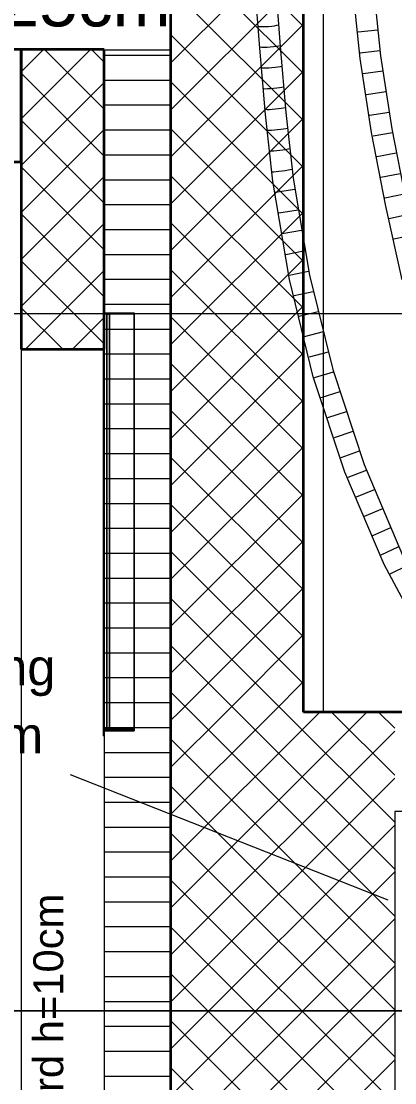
# Model space of a CAD drawing. Extents: x -982 to 937, y -179 to 616.
# Drawn here: x -537.4 to -514.9, y -10.7 to 53.2 of the extents above; entities that cross this region are included whole.
import ezdxf
from ezdxf.lldxf.tags import DXFTag

# ---------------------------------------------------------------- set-up
doc = ezdxf.new("R2010")
doc.units = 0
doc.layers.get('0').update_dxf_attribs({"lineweight": 13})
for name, color, linetype, lineweight in [('A-DETL-____-HDLN', 7, '_Verdeckte Linien_', 9), ('A-FLOR-____-MCUT', 7, 'Continuous', 35), ('A-FLOR-____-OVHD', 7, 'Strichpunkt - Fein', 9), ('A-WALL-____-MCUT', 7, 'Continuous', 35), ('A-WALL-____-PATT', 7, 'Continuous', 35), ('E-ELEC-EQPM-OTLN', 7, 'Continuous', 9), ('E-LITE-EQPM-OTLN', 7, 'Continuous', 9), ('S-COLS-____-MCUT', 7, 'Continuous', 35), ('S-COLS-____-OTLN', 7, 'Continuous', 9), ('S-GRID-____-OTLN', 7, 'Continuous', 5), ('Text', 7, 'Continuous', 5)]:
    doc.layers.add(name, color=color, linetype=linetype, lineweight=lineweight)
doc.layers.add('EL01_WAN_Röhre Boden', color=7, linetype='Continuous', lineweight=13, true_color=0xff6666)
doc.layers.add('EL01_WAN_Röhre Boden Typ', color=1, linetype='Continuous', lineweight=13, true_color=0xff0000)
doc.styles.get("Standard").update_dxf_attribs({"font": 'arial.ttf'})
tags = doc.linetypes.add('_Rasterlinie_', pattern=[0.375, 0.2, -0.05, 0.075, -0.05]).pattern_tags.tags
tags[10:11] = [DXFTag(74, 4), DXFTag(75, 0), DXFTag(340, '0'), DXFTag(46, 1.0), DXFTag(50, 0.0), DXFTag(44, 0.0), DXFTag(45, 0.0)]
tags[8:9] = [DXFTag(74, 4), DXFTag(75, 0), DXFTag(340, '0'), DXFTag(46, 1.0), DXFTag(50, 0.0), DXFTag(44, 0.0), DXFTag(45, 0.0)]
tags[6:7] = [DXFTag(74, 4), DXFTag(75, 0), DXFTag(340, '0'), DXFTag(46, 1.0), DXFTag(50, 0.0), DXFTag(44, 0.0), DXFTag(45, 0.0)]
tags[4:5] = [DXFTag(74, 4), DXFTag(75, 0), DXFTag(340, '0'), DXFTag(46, 1.0), DXFTag(50, 0.0), DXFTag(44, 0.0), DXFTag(45, 0.0)]
tags = doc.linetypes.add('_Verdeckte Linien_', pattern=[0.15, 0.1, -0.05]).pattern_tags.tags
tags[6:7] = [DXFTag(74, 4), DXFTag(75, 0), DXFTag(340, '0'), DXFTag(46, 1.0), DXFTag(50, 0.0), DXFTag(44, 0.0), DXFTag(45, 0.0)]
tags[4:5] = [DXFTag(74, 4), DXFTag(75, 0), DXFTag(340, '0'), DXFTag(46, 1.0), DXFTag(50, 0.0), DXFTag(44, 0.0), DXFTag(45, 0.0)]
tags = doc.linetypes.add('ACAD_ISO03W100', pattern=[30, 12, -18]).pattern_tags.tags
tags[6:7] = [DXFTag(74, 4), DXFTag(75, 0), DXFTag(340, '0'), DXFTag(46, 0.0), DXFTag(50, 0.0), DXFTag(44, 0.0), DXFTag(45, 0.0)]
tags[4:5] = [DXFTag(74, 4), DXFTag(75, 0), DXFTag(340, '0'), DXFTag(46, 0.0), DXFTag(50, 0.0), DXFTag(44, 0.0), DXFTag(45, 0.0)]
tags = doc.linetypes.add('Strichpunkt - Fein', pattern=[0.2, 0.1, -0.05, 0, -0.05]).pattern_tags.tags
tags[10:11] = [DXFTag(74, 4), DXFTag(75, 0), DXFTag(340, '0'), DXFTag(46, 1.0), DXFTag(50, 0.0), DXFTag(44, 0.0), DXFTag(45, 0.0)]
tags[8:9] = [DXFTag(74, 4), DXFTag(75, 0), DXFTag(340, '0'), DXFTag(46, 1.0), DXFTag(50, 0.0), DXFTag(44, 0.0), DXFTag(45, 0.0)]
tags[6:7] = [DXFTag(74, 4), DXFTag(75, 0), DXFTag(340, '0'), DXFTag(46, 1.0), DXFTag(50, 0.0), DXFTag(44, 0.0), DXFTag(45, 0.0)]
tags[4:5] = [DXFTag(74, 4), DXFTag(75, 0), DXFTag(340, '0'), DXFTag(46, 1.0), DXFTag(50, 0.0), DXFTag(44, 0.0), DXFTag(45, 0.0)]

# ---------------------------------------------------------------- blocks, each defined once
blk = doc.blocks.new('Referenz-A0UJ2GQRXE', base_point=(-954.019, -167.52))
at = {"layer": 'A-DETL-____-HDLN', "color": 0, "linetype": '_Verdeckte Linien_', "ltscale": 0.13}
for p, q in [((-449.259, -6.407), (-553.559, -6.407)), ((-547.559, -6.407), (-449.259, -6.407))]:
    blk.add_line(p, q, dxfattribs=at)
at = {"layer": 'A-FLOR-____-MCUT', "color": 0, "linetype": 'Continuous', "ltscale": 0.35}
for p, q in [((-537.359, 51.509), (-650.459, 51.509)), ((-537.359, 44.735), (-537.359, 51.509)), ((-650.459, 44.735), (-537.359, 44.735))]:
    blk.add_line(p, q, dxfattribs=at)
at = {"layer": 'A-FLOR-____-OVHD', "color": 0, "linetype": 'Strichpunkt - Fein', "ltscale": 0.13}
blk.add_line((-519.159, 11.593), (-519.159, 58.393), dxfattribs=at)
at = {"layer": 'A-WALL-____-MCUT', "color": 0, "linetype": 'Continuous', "ltscale": 0.35}
for p, q in [((-528.359, 222.793), (-528.359, -146.507)), ((-520.359, 11.593), (-520.359, 59.593)), ((-501.359, 11.593), (-520.359, 11.593))]:
    blk.add_line(p, q, dxfattribs=at)
at = {"layer": 'A-WALL-____-MCUT', "color": 0, "linetype": 'Continuous', "lineweight": 9, "ltscale": 0.13}
for p, q in [((-528.359, 51.455), (-532.359, 51.455)), ((-532.359, 51.455), (-532.359, -146.507))]:
    blk.add_line(p, q, dxfattribs=at)
at = {"layer": 'A-WALL-____-PATT', "color": 0, "linetype": 'Continuous', "lineweight": 9, "ltscale": 0.13}
for p, q in [((-520.359, 52.884), (-527.068, 59.593)), ((-528.359, 50.68), (-520.359, 58.68)), ((-520.359, 50.055), (-528.359, 58.055)), ((-528.359, 47.852), (-520.359, 55.852)), ((-520.359, 47.227), (-528.359, 55.227)), ((-528.359, 45.023), (-520.359, 53.023)), ((-520.359, 44.399), (-528.359, 52.399)), ((-528.359, 51.142), (-532.359, 51.142)), ((-528.359, 42.195), (-520.359, 50.195)), ((-528.359, 49.642), (-532.359, 49.642)), ((-520.359, 41.57), (-528.359, 49.57)), ((-528.359, 48.142), (-532.359, 48.142)), ((-528.359, 39.366), (-520.359, 47.366)), ((-520.359, 38.742), (-528.359, 46.742)), ((-528.359, 46.642), (-532.359, 46.642)), ((-528.359, 45.142), (-532.359, 45.142)), ((-528.359, 36.538), (-520.359, 44.538)), ((-528.359, 43.642), (-532.359, 43.642)), ((-520.359, 35.913), (-528.359, 43.913)), ((-528.359, 42.142), (-532.359, 42.142)), ((-528.359, 33.71), (-520.359, 41.71)), ((-520.359, 33.085), (-528.359, 41.085)), ((-528.359, 40.642), (-532.359, 40.642)), ((-528.359, 39.142), (-532.359, 39.142)), ((-528.359, 30.881), (-520.359, 38.881)), ((-520.359, 30.256), (-528.359, 38.256)), ((-528.359, 37.642), (-532.359, 37.642)), ((-528.359, 36.142), (-532.359, 36.142)), ((-528.359, 28.053), (-520.359, 36.053)), ((-520.359, 27.428), (-528.359, 35.428)), ((-528.359, 34.642), (-532.359, 34.642)), ((-528.359, 33.142), (-532.359, 33.142)), ((-528.359, 25.224), (-520.359, 33.224)), ((-520.359, 24.6), (-528.359, 32.6)), ((-528.359, 31.642), (-532.359, 31.642)), ((-528.359, 30.142), (-532.359, 30.142)), ((-528.359, 22.396), (-520.359, 30.396)), ((-520.359, 21.771), (-528.359, 29.771)), ((-528.359, 28.642), (-532.359, 28.642)), ((-528.359, 19.567), (-520.359, 27.567)), ((-528.359, 27.142), (-532.359, 27.142)), ((-520.359, 18.943), (-528.359, 26.943)), ((-528.359, 25.642), (-532.359, 25.642)), ((-528.359, 16.739), (-520.359, 24.739)), ((-528.359, 24.142), (-532.359, 24.142)), ((-520.359, 16.114), (-528.359, 24.114)), ((-528.359, 22.642), (-532.359, 22.642)), ((-528.359, 13.911), (-520.359, 21.911)), ((-528.359, 21.142), (-532.359, 21.142)), ((-520.359, 13.286), (-528.359, 21.286)), ((-528.359, 19.642), (-532.359, 19.642)), ((-527.848, 11.593), (-520.359, 19.082)), ((-528.359, 18.142), (-532.359, 18.142)), ((-521.494, 11.593), (-528.359, 18.457)), ((-528.359, 16.642), (-532.359, 16.642)), ((-525.02, 11.593), (-520.359, 16.254)), ((-524.323, 11.593), (-528.359, 15.629)), ((-528.359, 15.142), (-532.359, 15.142)), ((-528.359, 13.642), (-532.359, 13.642)), ((-527.151, 11.593), (-528.359, 12.801)), ((-522.191, 11.593), (-520.359, 13.425)), ((-528.359, 12.142), (-532.359, 12.142)), ((-528.359, 11.082), (-527.848, 11.593)), ((-528.359, 8.254), (-525.02, 11.593)), ((-528.359, 5.425), (-522.191, 11.593)), ((-528.359, 2.597), (-519.363, 11.593)), ((-528.359, -0.232), (-516.535, 11.593)), ((-514.859, -0.699), (-527.151, 11.593)), ((-514.859, 2.129), (-524.323, 11.593)), ((-514.859, 4.957), (-521.494, 11.593)), ((-514.859, 7.786), (-518.666, 11.593)), ((-514.859, 10.614), (-515.837, 11.593)), ((-528.359, 10.642), (-532.359, 10.642)), ((-528.359, -3.06), (-514.859, 10.44)), ((-514.859, -3.528), (-528.359, 9.972)), ((-528.359, 9.142), (-532.359, 9.142)), ((-528.359, 7.642), (-532.359, 7.642)), ((-528.359, -5.888), (-514.859, 7.612)), ((-514.859, -6.356), (-528.359, 7.144)), ((-528.359, 6.142), (-532.359, 6.142)), ((-528.359, 4.642), (-532.359, 4.642)), ((-528.359, -8.717), (-514.859, 4.783)), ((-514.859, -9.185), (-528.359, 4.315)), ((-528.359, 3.142), (-532.359, 3.142)), ((-528.359, -11.545), (-514.859, 1.955)), ((-528.359, 1.642), (-532.359, 1.642)), ((-514.859, -12.013), (-528.359, 1.487)), ((-528.359, 0.142), (-532.359, 0.142)), ((-528.359, -14.374), (-514.859, -0.874)), ((-528.359, -1.358), (-532.359, -1.358)), ((-514.859, -14.842), (-528.359, -1.342)), ((-528.359, -2.858), (-532.359, -2.858)), ((-528.359, -17.202), (-514.859, -3.702)), ((-528.359, -4.358), (-532.359, -4.358)), ((-514.859, -17.67), (-528.359, -4.17)), ((-528.359, -5.858), (-532.359, -5.858)), ((-528.359, -20.031), (-514.859, -6.531)), ((-514.859, -20.498), (-528.359, -6.998)), ((-528.359, -7.358), (-532.359, -7.358)), ((-528.359, -8.858), (-532.359, -8.858)), ((-528.359, -22.859), (-514.859, -9.359)), ((-514.859, -23.327), (-528.359, -9.827)), ((-528.359, -10.358), (-532.359, -10.358))]:
    blk.add_line(p, q, dxfattribs=at)
at = {"layer": 'E-ELEC-EQPM-OTLN', "color": 0, "linetype": 'Continuous', "ltscale": 0.13}
for p, q in [((-514.859, 5.593), (-514.859, -21.407)), ((-504.002, 5.593), (-514.859, 5.593))]:
    blk.add_line(p, q, dxfattribs=at)
at = {"layer": 'E-LITE-EQPM-OTLN', "color": 0, "linetype": 'Continuous', "ltscale": 0.13}
for p, q in [((-532.399, 35.945), (-532.359, 35.945)), ((-532.399, 35.945), (-532.359, 35.945)), ((-532.399, 35.945), (-532.399, 10.156)), ((-532.399, 35.55), (-532.399, 35.945)), ((-532.359, 35.945), (-532.359, 35.65)), ((-532.359, 10.156), (-532.359, 35.945)), ((-532.199, 35.55), (-532.399, 35.55)), ((-532.399, 35.55), (-532.399, 10.55)), ((-530.559, 35.55), (-532.399, 35.55)), ((-532.399, 10.55), (-532.399, 35.55)), ((-532.399, 35.55), (-532.399, 10.55)), ((-532.359, 35.65), (-532.359, 35.55)), ((-532.359, 35.65), (-530.559, 35.65)), ((-532.359, 35.65), (-530.559, 35.65)), ((-532.359, 35.65), (-532.359, 10.45)), ((-532.359, 35.55), (-532.359, 35.65)), ((-532.359, 35.55), (-532.359, 10.55)), ((-532.359, 10.55), (-532.359, 35.55)), ((-532.039, 35.55), (-532.199, 35.55)), ((-532.199, 35.55), (-532.199, 10.55)), ((-532.199, 10.55), (-532.199, 35.55)), ((-532.199, 35.55), (-532.039, 35.55)), ((-532.039, 35.55), (-532.199, 35.55)), ((-530.559, 35.55), (-532.039, 35.55)), ((-532.039, 35.55), (-532.039, 10.55)), ((-532.039, 10.55), (-532.039, 35.55)), ((-530.559, 35.65), (-530.559, 35.55)), ((-530.559, 35.65), (-530.559, 10.45)), ((-530.559, 35.55), (-530.559, 10.55)), ((-530.559, 35.55), (-530.559, 10.55)), ((-530.559, 10.55), (-530.559, 35.55)), ((-532.199, 10.55), (-532.399, 10.55)), ((-532.399, 10.156), (-532.399, 10.55)), ((-532.399, 10.55), (-530.559, 10.55)), ((-532.359, 10.55), (-532.359, 10.45)), ((-532.359, 10.45), (-532.359, 10.55)), ((-532.359, 10.45), (-530.559, 10.45)), ((-532.359, 10.45), (-532.359, 10.156)), ((-530.559, 10.45), (-532.359, 10.45)), ((-532.039, 10.55), (-532.199, 10.55)), ((-532.039, 10.55), (-532.199, 10.55)), ((-532.039, 10.55), (-532.199, 10.55)), ((-530.559, 10.55), (-532.039, 10.55)), ((-530.559, 10.55), (-530.559, 10.45)), ((-532.399, 10.156), (-532.359, 10.156)), ((-532.359, 10.156), (-532.399, 10.156))]:
    blk.add_line(p, q, dxfattribs=at)
at = {"layer": 'S-COLS-____-MCUT', "color": 0, "linetype": 'Continuous', "ltscale": 0.35}
for p, q in [((-537.359, 51.509), (-537.359, 33.445)), ((-532.359, 51.509), (-537.359, 51.509)), ((-532.359, 35.945), (-532.359, 51.509)), ((-532.359, 35.65), (-532.359, 35.945)), ((-532.359, 35.55), (-532.359, 35.65)), ((-532.359, 33.445), (-532.359, 35.55)), ((-537.359, 33.445), (-532.399, 33.445)), ((-532.399, 33.445), (-532.359, 33.445))]:
    blk.add_line(p, q, dxfattribs=at)
at = {"layer": 'S-COLS-____-OTLN', "color": 0, "linetype": 'Continuous', "ltscale": 0.13}
for p, q in [((-537.359, 50.165), (-536.016, 51.509)), ((-537.359, 47.337), (-533.187, 51.509)), ((-532.359, 47.913), (-535.955, 51.509)), ((-532.359, 50.742), (-533.126, 51.509)), ((-532.359, 45.085), (-537.359, 50.085)), ((-537.359, 44.509), (-532.359, 49.509)), ((-532.359, 42.256), (-537.359, 47.256)), ((-537.359, 41.68), (-532.359, 46.68)), ((-532.359, 39.428), (-537.359, 44.428)), ((-537.359, 38.852), (-532.359, 43.852)), ((-532.359, 36.6), (-537.359, 41.6)), ((-537.359, 36.023), (-532.359, 41.023)), ((-532.359, 33.771), (-537.359, 38.771)), ((-537.108, 33.445), (-532.359, 38.195)), ((-534.862, 33.445), (-537.359, 35.943)), ((-534.28, 33.445), (-532.359, 35.366)), ((-537.359, 33.445), (-537.359, -90.216))]:
    blk.add_line(p, q, dxfattribs=at)
at = {"layer": 'S-GRID-____-OTLN', "color": 0, "linetype": '_Rasterlinie_', "ltscale": 0.13}
blk.add_line((-948.537, 35.593), (290.332, 35.593), dxfattribs=at)
at = {"layer": 'Text', "color": 0, "linetype": 'Continuous', "ltscale": 0.13, "insert": (-536.633, -24.854), "char_height": 1.8, "attachment_point": 1, "rotation": 90}
blk.add_mtext('{\\fArial;Schrammbord h=10cm}', dxfattribs=at)
blk = doc.blocks.new('Bauteilbeschriftung-A0UJ2GVZXE', base_point=(-576.346, 52.894))
at = {"color": 0, "lineweight": -2, "char_height": 3, "attachment_point": 1}
for s, insert in [('{\\fArial;Rohre auffäldeln}', (-576.346, 60.894)), ('{\\fArial;min. Lichterabstand 25cm}', (-576.346, 55.894))]:
    blk.add_mtext(s, dxfattribs=dict(at, insert=insert))
blk = doc.blocks.new('Flexrohr-A0UJ2GYDXE', base_point=(-524.518, -4.241))
at = {"color": 0, "linetype": 'ByBlock', "lineweight": -2, "ltscale": 0.13}
for p, q in [((-516.943, 50.97), (-517.402, 55.432)), ((-515.694, 51.13), (-516.145, 55.521)), ((-515.89, 52.676), (-517.068, 52.549)), ((-515.763, 51.432), (-516.938, 51.286)), ((-516.254, 46.51), (-516.943, 50.97)), ((-515.013, 46.726), (-515.694, 51.13)), ((-515.587, 50.193), (-516.76, 50.031)), ((-515.396, 48.955), (-516.567, 48.778)), ((-515.204, 47.717), (-516.373, 47.526)), ((-514.158, 42.314), (-515.013, 46.726)), ((-515.392, 42.059), (-516.254, 46.51)), ((-515.004, 46.48), (-516.17, 46.275)), ((-514.765, 45.249), (-515.93, 45.033)), ((-514.526, 44.017), (-515.689, 43.791)), ((-514.288, 42.785), (-515.448, 42.549)), ((-514.414, 37.623), (-515.392, 42.059)), ((-514.03, 41.556), (-515.189, 41.312)), ((-513.759, 40.329), (-514.917, 40.078))]:
    blk.add_line(p, q, dxfattribs=at)
blk = doc.blocks.new('MText-A0UJ2GYNXE', base_point=(-560.099, 9.109))
at = {"color": 0, "lineweight": -2, "char_height": 2.1875, "attachment_point": 1}
for s, insert in [('{\\fArial;Bodenaussparung}', (-560.099, 15.388)), ('{\\fArial;600x300x350mm}', (-559.477, 11.296))]:
    blk.add_mtext(s, dxfattribs=dict(at, insert=insert))
blk = doc.blocks.new('Flexrohr-A0UJ2H0FXE', base_point=(-526.91, -6.08))
at = {"color": 0, "linetype": 'ByBlock', "lineweight": -2, "ltscale": 0.13}
for p, q in [((-521.734, 51.68), (-522.039, 55.649)), ((-522.99, 51.577), (-523.294, 55.541)), ((-522.655, 47.584), (-522.99, 51.577)), ((-521.401, 47.708), (-521.734, 51.68)), ((-522.207, 43.567), (-522.655, 47.584)), ((-520.96, 43.749), (-521.401, 47.708)), ((-521.207, 37.649), (-522.207, 43.567)), ((-519.973, 37.905), (-520.96, 43.749)), ((-520.884, 43.069), (-522.054, 42.891)), ((-520.675, 41.835), (-521.844, 41.642)), ((-520.467, 40.601), (-521.633, 40.393)), ((-520.258, 39.367), (-521.422, 39.144)), ((-520.05, 38.133), (-521.21, 37.895)), ((-518.556, 32.137), (-519.973, 37.905)), ((-519.767, 31.789), (-521.207, 37.649)), ((-519.769, 36.915), (-520.925, 36.66)), ((-519.47, 35.7), (-520.622, 35.427)), ((-519.172, 34.486), (-520.319, 34.194)), ((-518.873, 33.272), (-520.016, 32.962)), ((-518.57, 32.059), (-519.708, 31.731)), ((-516.692, 26.493), (-518.556, 32.137)), ((-517.871, 26.049), (-519.767, 31.789)), ((-518.177, 30.872), (-519.31, 30.525)), ((-517.785, 29.685), (-518.912, 29.319)), ((-517.394, 28.498), (-518.513, 28.113)), ((-517.002, 27.311), (-518.115, 26.907)), ((-514.369, 21.028), (-516.692, 26.493)), ((-515.506, 20.484), (-517.871, 26.049)), ((-516.581, 26.135), (-517.687, 25.712)), ((-516.092, 24.986), (-517.19, 24.542)), ((-515.604, 23.836), (-516.694, 23.373)), ((-515.115, 22.687), (-516.196, 22.204)), ((-514.627, 21.537), (-515.699, 21.034)), ((-512.655, 15.149), (-515.506, 20.484)), ((-514.084, 20.414), (-515.147, 19.891))]:
    blk.add_line(p, q, dxfattribs=at)
for centre, major_axis, ratio in [((-522.465, 52.971), (-0.628, -0.051), 0.119611), ((-522.369, 51.725), (-0.628, -0.05), 0.108853), ((-522.265, 50.475), (-0.628, -0.054), 0.099525), ((-522.161, 49.224), (-0.627, -0.057), 0.090305), ((-522.056, 47.974), (-0.627, -0.06), 0.081074), ((-521.925, 46.724), (-0.626, -0.068), 0.071837), ((-521.786, 45.475), (-0.625, -0.077), 0.062576), ((-521.647, 44.225), (-0.624, -0.087), 0.053296)]:
    blk.add_ellipse(centre, major_axis=major_axis, ratio=ratio, start_param=0.348166, end_param=2.793427, dxfattribs=at)

msp = doc.modelspace()

# ---------------------------------------------------------------- linework, layer by layer
at = {"layer": 'EL01_WAN_Röhre Boden Typ', "color": 1, "linetype": 'Continuous', "ltscale": 0.13, "true_color": 0xff0000}
msp.add_line((-515.266, 0.265), (-534.391, 7.811), dxfattribs=at)

# ---------------------------------------------------------------- block references
at = {"color": 9, "lineweight": 25, "ltscale": 0.25, "true_color": 0xc0c0c0}
msp.add_blockref('Referenz-A0UJ2GQRXE', (-954.019, -167.52), dxfattribs=at)
at = {"layer": 'EL01_WAN_Röhre Boden', "color": 94, "linetype": 'ACAD_ISO03W100', "ltscale": 1.3, "true_color": 0x009900}
for name, p in [('Flexrohr-A0UJ2GYDXE', (-524.518, -4.241)), ('Flexrohr-A0UJ2H0FXE', (-526.91, -6.08))]:
    msp.add_blockref(name, p, dxfattribs=at)
at = {"layer": 'EL01_WAN_Röhre Boden Typ', "color": 94, "linetype": 'Continuous', "ltscale": 1.3, "true_color": 0x009900}
msp.add_blockref('Bauteilbeschriftung-A0UJ2GVZXE', (-576.346, 52.894), dxfattribs=at)
at = {"layer": 'EL01_WAN_Röhre Boden Typ', "color": 1, "linetype": 'Continuous', "ltscale": 1.3, "true_color": 0xff0000}
msp.add_blockref('MText-A0UJ2GYNXE', (-560.099, 9.109), dxfattribs=at)

doc.saveas('drawing.dxf')
